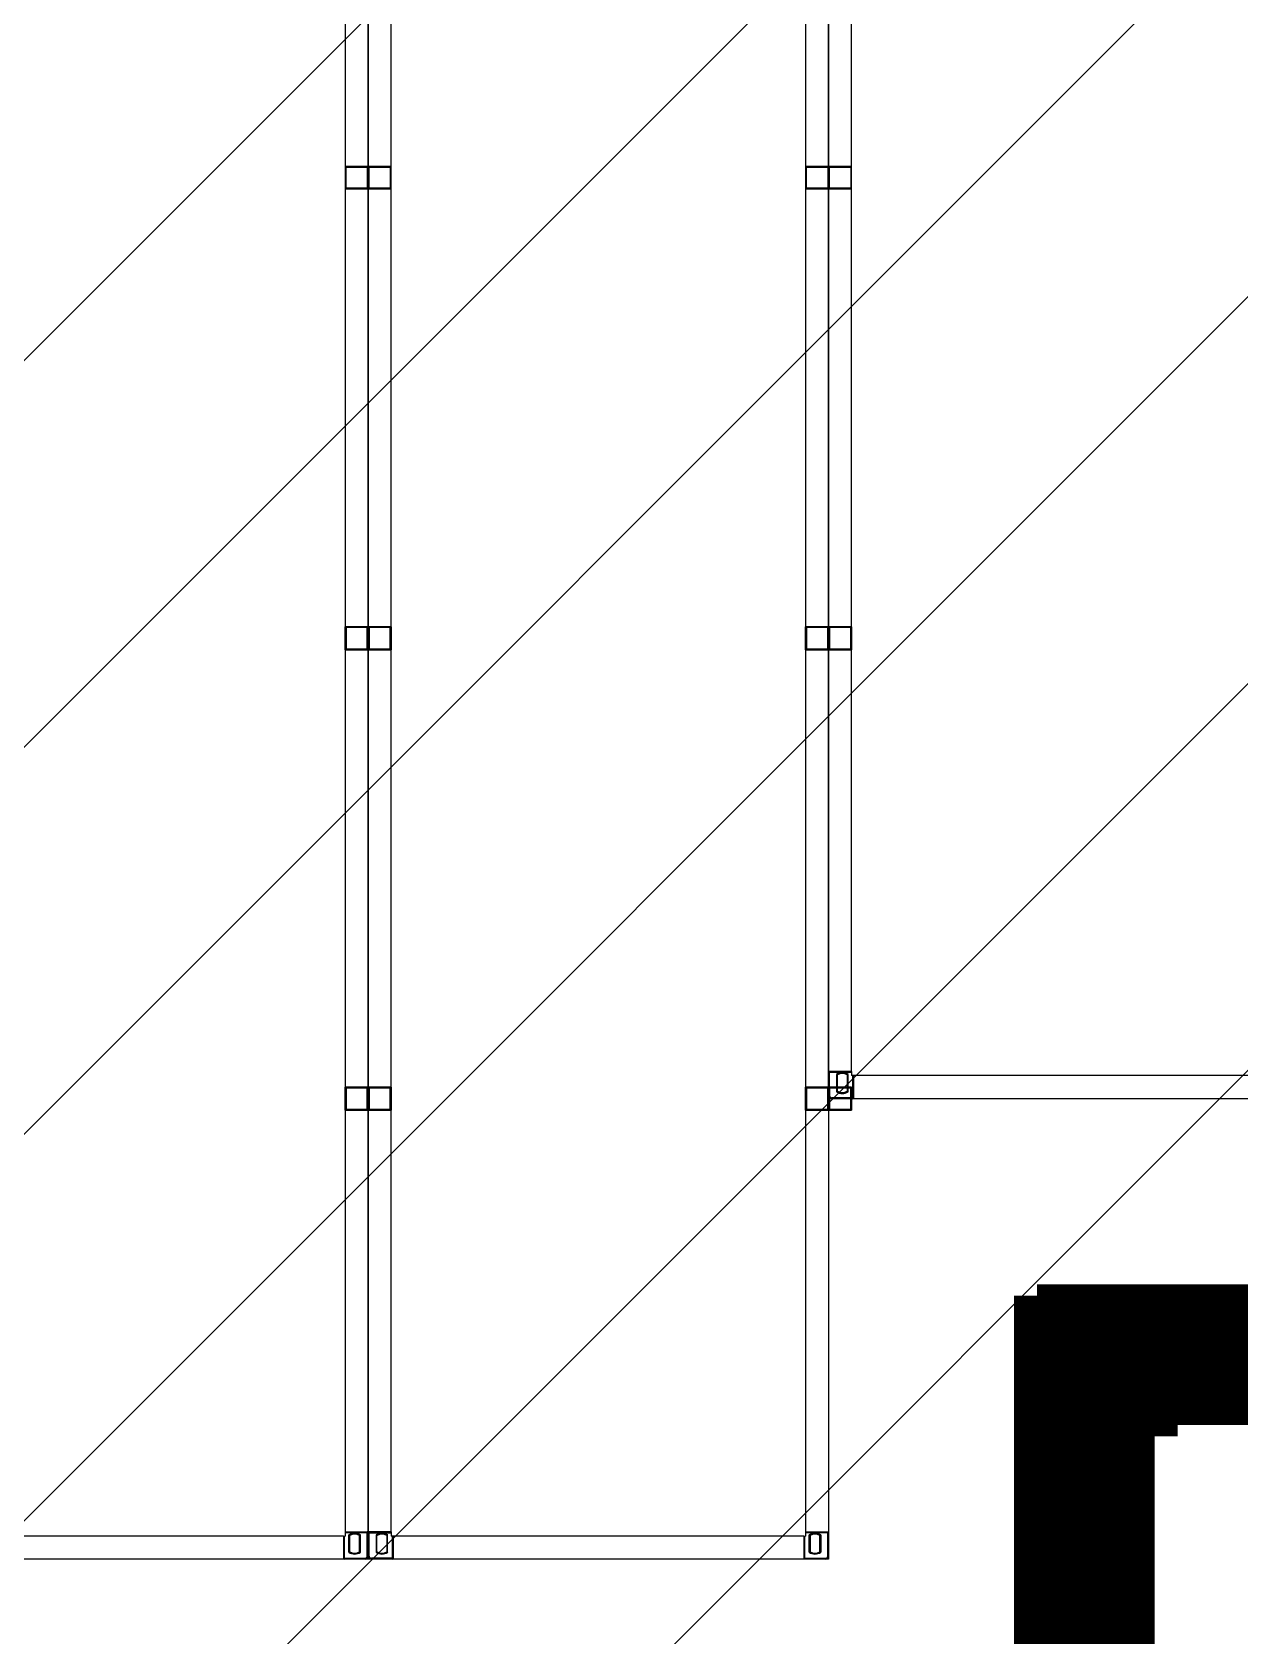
# Model space of a CAD drawing. Header units: millimetres. Extents: x 4133871 to 4440428, y -545651 to -495191.
# Drawn here: x 4277386 to 4277859, y -501833 to -501206 of the extents above; entities that cross this region are included whole.
import ezdxf

# ---------------------------------------------------------------- set-up
doc = ezdxf.new("R2010")
doc.units = ezdxf.units.MM
doc.header["$LTSCALE"] = 60
doc.layers.add('3', color=3, linetype='Continuous')

# ---------------------------------------------------------------- blocks, each defined once
blk = doc.blocks.new('KEY PLAN_NEW')
at = {"color": 253}
for p, q in [((-1166.86, -1495.5), (-1166.86, -1848.38)), ((-1160.86, -1848.38), (-1160.86, -1495.5)), ((-1106.86, -1495.5), (-1106.86, -1848.38)), ((-1100.86, -1788.38), (-1100.86, -1495.5)), ((-1166.86, -1670.44), (-1166.86, -1673.44)), ((-1166.86, -1670.44), (-1163.86, -1670.44)), ((-1166.74, -1673.32), (-1166.74, -1670.56)), ((-1166.74, -1670.56), (-1163.98, -1670.56)), ((-1163.98, -1670.56), (-1163.98, -1673.32)), ((-1163.98, -1670.56), (-1163.98, -1673.32)), ((-1163.86, -1673.44), (-1163.86, -1670.44)), ((-1163.86, -1670.44), (-1163.86, -1673.44)), ((-1163.86, -1670.44), (-1160.86, -1670.44)), ((-1163.74, -1673.32), (-1163.74, -1670.56)), ((-1163.74, -1670.56), (-1160.98, -1670.56)), ((-1160.98, -1670.56), (-1160.98, -1673.32)), ((-1160.98, -1670.56), (-1160.98, -1673.32)), ((-1160.86, -1673.44), (-1160.86, -1670.44)), ((-1106.86, -1670.44), (-1106.86, -1673.44)), ((-1106.86, -1670.44), (-1103.86, -1670.44)), ((-1106.74, -1673.32), (-1106.74, -1670.56)), ((-1106.74, -1670.56), (-1103.98, -1670.56)), ((-1103.98, -1670.56), (-1103.98, -1673.32)), ((-1103.98, -1670.56), (-1103.98, -1673.32)), ((-1103.86, -1673.44), (-1103.86, -1670.44)), ((-1103.86, -1670.44), (-1103.86, -1673.44)), ((-1103.86, -1670.44), (-1100.86, -1670.44)), ((-1103.74, -1673.32), (-1103.74, -1670.56)), ((-1103.74, -1670.56), (-1100.98, -1670.56)), ((-1100.98, -1670.56), (-1100.98, -1673.32)), ((-1100.98, -1670.56), (-1100.98, -1673.32)), ((-1100.86, -1673.44), (-1100.86, -1670.44)), ((-1163.86, -1673.44), (-1166.86, -1673.44)), ((-1163.98, -1673.32), (-1166.74, -1673.32)), ((-1160.86, -1673.44), (-1163.86, -1673.44)), ((-1160.98, -1673.32), (-1163.74, -1673.32)), ((-1103.86, -1673.44), (-1106.86, -1673.44)), ((-1103.98, -1673.32), (-1106.74, -1673.32)), ((-1100.86, -1673.44), (-1103.86, -1673.44)), ((-1100.98, -1673.32), (-1103.74, -1673.32)), ((-1166.86, -1733.44), (-1166.86, -1730.44)), ((-1163.86, -1730.44), (-1166.86, -1730.44)), ((-1163.98, -1730.56), (-1166.74, -1730.56)), ((-1166.74, -1730.56), (-1166.74, -1733.32)), ((-1163.98, -1733.32), (-1163.98, -1730.56)), ((-1163.98, -1733.32), (-1163.98, -1730.56)), ((-1163.86, -1730.44), (-1163.86, -1733.44)), ((-1163.86, -1733.44), (-1163.86, -1730.44)), ((-1160.86, -1730.44), (-1163.86, -1730.44)), ((-1160.98, -1730.56), (-1163.74, -1730.56)), ((-1163.74, -1730.56), (-1163.74, -1733.32)), ((-1160.98, -1733.32), (-1160.98, -1730.56)), ((-1160.98, -1733.32), (-1160.98, -1730.56)), ((-1160.86, -1730.44), (-1160.86, -1733.44)), ((-1106.86, -1733.44), (-1106.86, -1730.44)), ((-1103.86, -1730.44), (-1106.86, -1730.44)), ((-1103.98, -1730.56), (-1106.74, -1730.56)), ((-1106.74, -1730.56), (-1106.74, -1733.32)), ((-1103.98, -1733.32), (-1103.98, -1730.56)), ((-1103.98, -1733.32), (-1103.98, -1730.56)), ((-1103.86, -1730.44), (-1103.86, -1733.44)), ((-1103.86, -1733.44), (-1103.86, -1730.44)), ((-1100.86, -1730.44), (-1103.86, -1730.44)), ((-1100.98, -1730.56), (-1103.74, -1730.56)), ((-1103.74, -1730.56), (-1103.74, -1733.32)), ((-1100.98, -1733.32), (-1100.98, -1730.56)), ((-1100.98, -1733.32), (-1100.98, -1730.56)), ((-1100.86, -1730.44), (-1100.86, -1733.44)), ((-1166.86, -1733.44), (-1163.86, -1733.44)), ((-1166.74, -1733.32), (-1163.98, -1733.32)), ((-1163.86, -1733.44), (-1160.86, -1733.44)), ((-1163.74, -1733.32), (-1160.98, -1733.32)), ((-1106.86, -1733.44), (-1103.86, -1733.44)), ((-1106.74, -1733.32), (-1103.98, -1733.32)), ((-1103.86, -1733.44), (-1100.86, -1733.44)), ((-1103.74, -1733.32), (-1100.98, -1733.32)), ((-1100.86, -1788.38), (-1100.86, -1788.94)), ((-1166.86, -1793.44), (-1166.86, -1790.44)), ((-1163.86, -1790.44), (-1166.86, -1790.44)), ((-1163.98, -1790.56), (-1166.74, -1790.56)), ((-1166.74, -1790.56), (-1166.74, -1793.32)), ((-1163.98, -1793.32), (-1163.98, -1790.56)), ((-1163.98, -1793.32), (-1163.98, -1790.56)), ((-1163.86, -1790.44), (-1163.86, -1793.44)), ((-1163.86, -1793.44), (-1163.86, -1790.44)), ((-1160.86, -1790.44), (-1163.86, -1790.44)), ((-1160.98, -1790.56), (-1163.74, -1790.56)), ((-1163.74, -1790.56), (-1163.74, -1793.32)), ((-1160.98, -1793.32), (-1160.98, -1790.56)), ((-1160.98, -1793.32), (-1160.98, -1790.56)), ((-1160.86, -1790.44), (-1160.86, -1793.44)), ((-1106.86, -1793.44), (-1106.86, -1790.44)), ((-1103.86, -1790.44), (-1106.86, -1790.44)), ((-1103.98, -1790.56), (-1106.74, -1790.56)), ((-1106.74, -1790.56), (-1106.74, -1793.32)), ((-1103.98, -1793.32), (-1103.98, -1790.56)), ((-1103.98, -1793.32), (-1103.98, -1790.56)), ((-1103.86, -1790.44), (-1103.86, -1793.44)), ((-1103.86, -1793.44), (-1103.86, -1790.44)), ((-1100.86, -1790.44), (-1103.86, -1790.44)), ((-1100.98, -1790.56), (-1103.74, -1790.56)), ((-1103.74, -1790.56), (-1103.74, -1793.32)), ((-1100.98, -1793.32), (-1100.98, -1790.56)), ((-1100.98, -1793.32), (-1100.98, -1790.56)), ((-1100.62, -1788.94), (-1100.86, -1788.94)), ((-1100.86, -1790.44), (-1100.86, -1793.44)), ((-1047.1, -1788.94), (-1100.62, -1788.94)), ((-1166.86, -1793.44), (-1163.86, -1793.44)), ((-1166.74, -1793.32), (-1163.98, -1793.32)), ((-1163.86, -1793.44), (-1160.86, -1793.44)), ((-1163.74, -1793.32), (-1160.98, -1793.32)), ((-1106.86, -1793.44), (-1103.86, -1793.44)), ((-1106.74, -1793.32), (-1103.98, -1793.32)), ((-1103.86, -1793.44), (-1100.86, -1793.44)), ((-1103.74, -1793.32), (-1100.98, -1793.32)), ((-1167.1, -1848.94), (-1220.62, -1848.94)), ((-1167.1, -1848.94), (-1166.86, -1848.94)), ((-1166.86, -1848.38), (-1166.86, -1848.94)), ((-1160.86, -1848.38), (-1160.86, -1848.94)), ((-1160.62, -1848.94), (-1160.86, -1848.94)), ((-1107.1, -1848.94), (-1160.62, -1848.94)), ((-1107.1, -1848.94), (-1106.86, -1848.94)), ((-1106.86, -1848.38), (-1106.86, -1848.94))]:
    blk.add_line(p, q, dxfattribs=at)
at = {"color": 253, "linetype": 'Continuous'}
for p, q in [((-1100.86, -1788.38), (-1103.86, -1788.38)), ((-1103.74, -1788.5), (-1103.86, -1788.5)), ((-1103.74, -1788.38), (-1103.74, -1788.5)), ((-1103.74, -1788.5), (-1100.86, -1788.5)), ((-1103.74, -1791.53), (-1103.74, -1788.5)), ((-1102.84, -1788.78), (-1102.84, -1791.04)), ((-1102.72, -1790.98), (-1102.72, -1788.85)), ((-1101.45, -1788.85), (-1101.45, -1790.98)), ((-1101.33, -1791.04), (-1101.33, -1788.78)), ((-1100.74, -1788.94), (-1100.74, -1791.82)), ((-1100.62, -1788.94), (-1100.62, -1791.94)), ((-1103.74, -1791.53), (-1103.86, -1791.53)), ((-1103.74, -1791.82), (-1103.74, -1791.82)), ((-1103.74, -1791.82), (-1103.74, -1791.82)), ((-1103.45, -1791.82), (-1103.45, -1791.94)), ((-1100.74, -1791.82), (-1103.45, -1791.82)), ((-1100.74, -1791.94), (-1100.74, -1791.82)), ((-1100.62, -1791.82), (-1100.74, -1791.82)), ((-1167.1, -1848.94), (-1167.1, -1851.94)), ((-1166.98, -1848.94), (-1166.98, -1851.82)), ((-1166.86, -1848.38), (-1163.86, -1848.38)), ((-1163.98, -1848.5), (-1166.86, -1848.5)), ((-1166.4, -1851.04), (-1166.4, -1848.78)), ((-1166.28, -1848.85), (-1166.28, -1850.98)), ((-1165.01, -1850.98), (-1165.01, -1848.85)), ((-1164.89, -1848.78), (-1164.89, -1851.04)), ((-1163.98, -1848.38), (-1163.98, -1848.5)), ((-1163.98, -1848.5), (-1163.86, -1848.5)), ((-1163.98, -1851.53), (-1163.98, -1848.5)), ((-1160.86, -1848.38), (-1163.86, -1848.38)), ((-1163.74, -1848.5), (-1163.86, -1848.5)), ((-1163.74, -1848.38), (-1163.74, -1848.5)), ((-1163.74, -1848.5), (-1160.86, -1848.5)), ((-1163.74, -1851.53), (-1163.74, -1848.5)), ((-1162.84, -1848.78), (-1162.84, -1851.04)), ((-1162.72, -1850.98), (-1162.72, -1848.85)), ((-1161.45, -1848.85), (-1161.45, -1850.98)), ((-1161.33, -1851.04), (-1161.33, -1848.78)), ((-1160.74, -1848.94), (-1160.74, -1851.82)), ((-1160.62, -1848.94), (-1160.62, -1851.94)), ((-1107.1, -1848.94), (-1107.1, -1851.94)), ((-1106.98, -1848.94), (-1106.98, -1851.82)), ((-1106.86, -1848.38), (-1103.86, -1848.38)), ((-1103.98, -1848.5), (-1106.86, -1848.5)), ((-1106.4, -1851.04), (-1106.4, -1848.78)), ((-1106.28, -1848.85), (-1106.28, -1850.98)), ((-1105.01, -1850.98), (-1105.01, -1848.85)), ((-1104.89, -1848.78), (-1104.89, -1851.04)), ((-1103.98, -1848.38), (-1103.98, -1848.5)), ((-1103.98, -1848.5), (-1103.86, -1848.5)), ((-1103.98, -1851.53), (-1103.98, -1848.5)), ((-1163.98, -1851.53), (-1163.86, -1851.53)), ((-1163.74, -1851.53), (-1163.86, -1851.53)), ((-1103.98, -1851.53), (-1103.86, -1851.53)), ((-1167.1, -1851.82), (-1166.98, -1851.82)), ((-1166.98, -1851.94), (-1166.98, -1851.82)), ((-1166.98, -1851.82), (-1164.27, -1851.82)), ((-1164.27, -1851.82), (-1164.27, -1851.94)), ((-1163.98, -1851.82), (-1163.98, -1851.82)), ((-1163.98, -1851.82), (-1163.98, -1851.82)), ((-1163.74, -1851.82), (-1163.74, -1851.82)), ((-1163.74, -1851.82), (-1163.74, -1851.82)), ((-1163.45, -1851.82), (-1163.45, -1851.94)), ((-1160.74, -1851.82), (-1163.45, -1851.82)), ((-1160.74, -1851.94), (-1160.74, -1851.82)), ((-1160.62, -1851.82), (-1160.74, -1851.82)), ((-1107.1, -1851.82), (-1106.98, -1851.82)), ((-1106.98, -1851.94), (-1106.98, -1851.82)), ((-1106.98, -1851.82), (-1104.27, -1851.82)), ((-1104.27, -1851.82), (-1104.27, -1851.94)), ((-1103.98, -1851.82), (-1103.98, -1851.82)), ((-1103.98, -1851.82), (-1103.98, -1851.82))]:
    blk.add_line(p, q, dxfattribs=at)
at = {"color": 253}
for points in [[(-1223.86, -1491.94), (-1163.86, -1491.94), (-1163.86, -1851.94), (-1223.86, -1851.94)], [(-1163.86, -1491.94), (-1103.86, -1491.94), (-1103.86, -1851.94), (-1163.86, -1851.94)], [(-1103.86, -1491.94), (-1043.86, -1491.94), (-1043.86, -1791.94), (-1103.86, -1791.94)]]:
    blk.add_lwpolyline(points, close=True, dxfattribs=at)
at = {"color": 253, "linetype": 'Continuous'}
for centre, radius, start, end in [((-1103.74, -1788.5), 0.12, 90, 180), ((-1102.08, -1789.91), 1.36, 56.2792, 123.7208), ((-1102.08, -1789.91), 1.24, 59.1964, 120.8036), ((-1103.45, -1791.53), 0.41, 180, 270), ((-1103.45, -1791.53), 0.29, 180, 270), ((-1102.08, -1789.91), 1.36, 236.2792, 303.7208), ((-1102.08, -1789.91), 1.24, 239.1964, 300.8036), ((-1100.74, -1791.82), 0.12, 270, 0), ((-1165.64, -1849.91), 1.36, 56.2792, 123.7208), ((-1165.64, -1849.91), 1.24, 59.1964, 120.8036), ((-1163.98, -1848.5), 0.12, 0, 90), ((-1163.74, -1848.5), 0.12, 90, 180), ((-1162.08, -1849.91), 1.36, 56.2792, 123.7208), ((-1162.08, -1849.91), 1.24, 59.1964, 120.8036), ((-1105.64, -1849.91), 1.36, 56.2792, 123.7208), ((-1105.64, -1849.91), 1.24, 59.1964, 120.8036), ((-1103.98, -1848.5), 0.12, 0, 90), ((-1165.64, -1849.91), 1.36, 236.2792, 303.7208), ((-1165.64, -1849.91), 1.24, 239.1964, 300.8036), ((-1164.27, -1851.53), 0.41, 270, 0), ((-1164.27, -1851.53), 0.29, 270, 0), ((-1163.45, -1851.53), 0.41, 180, 270), ((-1163.45, -1851.53), 0.29, 180, 270), ((-1162.08, -1849.91), 1.36, 236.2792, 303.7208), ((-1162.08, -1849.91), 1.24, 239.1964, 300.8036), ((-1105.64, -1849.91), 1.36, 236.2792, 303.7208), ((-1105.64, -1849.91), 1.24, 239.1964, 300.8036), ((-1104.27, -1851.53), 0.41, 270, 0), ((-1104.27, -1851.53), 0.29, 270, 0), ((-1166.98, -1851.82), 0.12, 180, 270), ((-1160.74, -1851.82), 0.12, 270, 0), ((-1106.98, -1851.82), 0.12, 180, 270)]:
    blk.add_arc(centre, radius, start, end, dxfattribs=at)
for points, knots in [([(-1102.84, -1788.78), (-1102.84, -1788.78, 46), (-1102.84, -1788.78, 46), (-1102.83, -1788.78, 46), (-1102.83, -1788.78, 46), (-1102.83, -1788.78, 46), (-1102.83, -1788.79, 46), (-1102.83, -1788.79, 46), (-1102.82, -1788.79, 46), (-1102.82, -1788.79, 46), (-1102.81, -1788.8, 46), (-1102.81, -1788.8, 46), (-1102.8, -1788.8, 46), (-1102.8, -1788.8, 46), (-1102.8, -1788.8, 46), (-1102.8, -1788.8, 46), (-1102.79, -1788.81, 46), (-1102.79, -1788.81, 46), (-1102.79, -1788.81, 46), (-1102.79, -1788.81, 46), (-1102.78, -1788.81, 46), (-1102.78, -1788.82, 46), (-1102.77, -1788.82, 46), (-1102.77, -1788.82, 46), (-1102.76, -1788.82, 46), (-1102.76, -1788.82, 46), (-1102.76, -1788.82, 46), (-1102.76, -1788.82, 46), (-1102.76, -1788.83, 46), (-1102.76, -1788.83, 46), (-1102.75, -1788.83, 46), (-1102.75, -1788.83, 46), (-1102.74, -1788.83, 46), (-1102.74, -1788.83, 46), (-1102.74, -1788.84, 46), (-1102.74, -1788.84, 46), (-1102.74, -1788.84, 46), (-1102.74, -1788.84, 46), (-1102.73, -1788.84, 46), (-1102.73, -1788.84, 46), (-1102.73, -1788.84, 46), (-1102.73, -1788.84, 46), (-1102.73, -1788.84, 46), (-1102.72, -1788.84, 46), (-1102.72, -1788.85, 46), (-1102.72, -1788.85, 46), (-1102.72, -1788.85, 46), (-1102.72, -1788.85, 46), (-1102.72, -1788.85, 46), (-1102.72, -1788.85, 46), (-1102.72, -1788.85, 46), (-1102.72, -1788.85, 46), (-1102.72, -1788.85, 46), (-1102.72, -1788.85, 46)], [0, 0, 0, 0, 0.00782, 0.00782, 0.015639, 0.031279, 0.031279, 0.062557, 0.062557, 0.125114, 0.125114, 0.187671, 0.187671, 0.21895, 0.21895, 0.234589, 0.234589, 0.250228, 0.250228, 0.312785, 0.312785, 0.375342, 0.375342, 0.437899, 0.437899, 0.453538, 0.453538, 0.469178, 0.469178, 0.500456, 0.500456, 0.563013, 0.563013, 0.62557, 0.62557, 0.641209, 0.641209, 0.656849, 0.656849, 0.688127, 0.688127, 0.750684, 0.750684, 0.813241, 0.813241, 0.828881, 0.828881, 0.84452, 0.84452, 0.875798, 0.875798, 0.938355, 1, 1, 1, 1]), ([(-1101.45, -1788.85), (-1101.45, -1788.85, 46), (-1101.45, -1788.85, 46), (-1101.45, -1788.85, 46), (-1101.44, -1788.85, 46), (-1101.44, -1788.85, 46), (-1101.44, -1788.85, 46), (-1101.44, -1788.85, 46), (-1101.44, -1788.85, 46), (-1101.44, -1788.85, 46), (-1101.44, -1788.84, 46), (-1101.44, -1788.84, 46), (-1101.43, -1788.84, 46), (-1101.43, -1788.84, 46), (-1101.43, -1788.84, 46), (-1101.43, -1788.84, 46), (-1101.43, -1788.84, 46), (-1101.43, -1788.84, 46), (-1101.43, -1788.84, 46), (-1101.43, -1788.84, 46), (-1101.42, -1788.83, 46), (-1101.42, -1788.83, 46), (-1101.41, -1788.83, 46), (-1101.41, -1788.83, 46), (-1101.41, -1788.83, 46), (-1101.41, -1788.83, 46), (-1101.4, -1788.82, 46), (-1101.4, -1788.82, 46), (-1101.4, -1788.82, 46), (-1101.4, -1788.82, 46), (-1101.4, -1788.82, 46), (-1101.39, -1788.82, 46), (-1101.39, -1788.82, 46), (-1101.38, -1788.81, 46), (-1101.38, -1788.81, 46), (-1101.37, -1788.81, 46), (-1101.37, -1788.81, 46), (-1101.37, -1788.81, 46), (-1101.37, -1788.8, 46), (-1101.37, -1788.8, 46), (-1101.36, -1788.8, 46), (-1101.36, -1788.8, 46), (-1101.36, -1788.8, 46), (-1101.35, -1788.8, 46), (-1101.35, -1788.79, 46), (-1101.34, -1788.79, 46), (-1101.34, -1788.79, 46), (-1101.33, -1788.79, 46), (-1101.33, -1788.78, 46), (-1101.33, -1788.78, 46), (-1101.33, -1788.78, 46), (-1101.33, -1788.78, 46), (-1101.33, -1788.78, 46), (-1101.33, -1788.78, 46)], [0, 0, 0, 0, 0.06206, 0.12459, 0.12459, 0.155854, 0.155854, 0.171487, 0.171487, 0.187119, 0.187119, 0.249648, 0.249648, 0.312178, 0.312178, 0.343442, 0.343442, 0.359075, 0.359075, 0.374707, 0.374707, 0.437236, 0.437236, 0.499766, 0.499766, 0.53103, 0.53103, 0.546663, 0.546663, 0.562295, 0.562295, 0.624824, 0.624824, 0.687353, 0.687353, 0.749883, 0.749883, 0.765515, 0.765515, 0.781147, 0.781147, 0.812412, 0.812412, 0.874941, 0.874941, 0.937471, 0.937471, 0.968735, 0.968735, 0.984368, 0.992184, 0.992184, 1, 1, 1, 1]), ([(-1102.84, -1791.04), (-1102.84, -1791.04, 46), (-1102.84, -1791.04, 46), (-1102.83, -1791.04, 46), (-1102.83, -1791.04, 46), (-1102.83, -1791.04, 46), (-1102.83, -1791.04, 46), (-1102.83, -1791.04, 46), (-1102.82, -1791.04, 46), (-1102.82, -1791.03, 46), (-1102.81, -1791.03, 46), (-1102.81, -1791.03, 46), (-1102.8, -1791.03, 46), (-1102.8, -1791.03, 46), (-1102.8, -1791.02, 46), (-1102.8, -1791.02, 46), (-1102.79, -1791.02, 46), (-1102.79, -1791.02, 46), (-1102.79, -1791.02, 46), (-1102.79, -1791.02, 46), (-1102.78, -1791.01, 46), (-1102.78, -1791.01, 46), (-1102.77, -1791.01, 46), (-1102.77, -1791.01, 46), (-1102.76, -1791, 46), (-1102.76, -1791, 46), (-1102.76, -1791, 46), (-1102.76, -1791, 46), (-1102.76, -1791, 46), (-1102.76, -1791, 46), (-1102.75, -1791, 46), (-1102.75, -1791, 46), (-1102.74, -1790.99, 46), (-1102.74, -1790.99, 46), (-1102.74, -1790.99, 46), (-1102.74, -1790.99, 46), (-1102.74, -1790.99, 46), (-1102.74, -1790.99, 46), (-1102.73, -1790.99, 46), (-1102.73, -1790.99, 46), (-1102.73, -1790.99, 46), (-1102.73, -1790.99, 46), (-1102.73, -1790.98, 46), (-1102.72, -1790.98, 46), (-1102.72, -1790.98, 46), (-1102.72, -1790.98, 46), (-1102.72, -1790.98, 46), (-1102.72, -1790.98, 46), (-1102.72, -1790.98, 46), (-1102.72, -1790.98, 46), (-1102.72, -1790.98, 46), (-1102.72, -1790.98, 46), (-1102.72, -1790.98, 46), (-1102.72, -1790.98, 46)], [0, 0, 0, 0, 0.00782, 0.00782, 0.015639, 0.031279, 0.031279, 0.062557, 0.062557, 0.125114, 0.125114, 0.187671, 0.187671, 0.21895, 0.21895, 0.234589, 0.234589, 0.250228, 0.250228, 0.312785, 0.312785, 0.375342, 0.375342, 0.437899, 0.437899, 0.453538, 0.453538, 0.469178, 0.469178, 0.500456, 0.500456, 0.563013, 0.563013, 0.62557, 0.62557, 0.641209, 0.641209, 0.656849, 0.656849, 0.688127, 0.688127, 0.750684, 0.750684, 0.813241, 0.813241, 0.828881, 0.828881, 0.84452, 0.84452, 0.875798, 0.875798, 0.938355, 1, 1, 1, 1]), ([(-1101.45, -1790.98), (-1101.45, -1790.98, 46), (-1101.45, -1790.98, 46), (-1101.45, -1790.98, 46), (-1101.44, -1790.98, 46), (-1101.44, -1790.98, 46), (-1101.44, -1790.98, 46), (-1101.44, -1790.98, 46), (-1101.44, -1790.98, 46), (-1101.44, -1790.98, 46), (-1101.44, -1790.98, 46), (-1101.44, -1790.98, 46), (-1101.43, -1790.99, 46), (-1101.43, -1790.99, 46), (-1101.43, -1790.99, 46), (-1101.43, -1790.99, 46), (-1101.43, -1790.99, 46), (-1101.43, -1790.99, 46), (-1101.43, -1790.99, 46), (-1101.43, -1790.99, 46), (-1101.42, -1790.99, 46), (-1101.42, -1790.99, 46), (-1101.41, -1791, 46), (-1101.41, -1791, 46), (-1101.41, -1791, 46), (-1101.41, -1791, 46), (-1101.4, -1791, 46), (-1101.4, -1791, 46), (-1101.4, -1791, 46), (-1101.4, -1791, 46), (-1101.4, -1791.01, 46), (-1101.39, -1791.01, 46), (-1101.39, -1791.01, 46), (-1101.38, -1791.01, 46), (-1101.38, -1791.02, 46), (-1101.37, -1791.02, 46), (-1101.37, -1791.02, 46), (-1101.37, -1791.02, 46), (-1101.37, -1791.02, 46), (-1101.37, -1791.02, 46), (-1101.36, -1791.03, 46), (-1101.36, -1791.03, 46), (-1101.36, -1791.03, 46), (-1101.35, -1791.03, 46), (-1101.35, -1791.03, 46), (-1101.34, -1791.04, 46), (-1101.34, -1791.04, 46), (-1101.33, -1791.04, 46), (-1101.33, -1791.04, 46), (-1101.33, -1791.04, 46), (-1101.33, -1791.04, 46), (-1101.33, -1791.04, 46), (-1101.33, -1791.04, 46), (-1101.33, -1791.04, 46)], [0, 0, 0, 0, 0.06206, 0.12459, 0.12459, 0.155854, 0.155854, 0.171487, 0.171487, 0.187119, 0.187119, 0.249648, 0.249648, 0.312178, 0.312178, 0.343442, 0.343442, 0.359075, 0.359075, 0.374707, 0.374707, 0.437236, 0.437236, 0.499766, 0.499766, 0.53103, 0.53103, 0.546663, 0.546663, 0.562295, 0.562295, 0.624824, 0.624824, 0.687353, 0.687353, 0.749883, 0.749883, 0.765515, 0.765515, 0.781147, 0.781147, 0.812412, 0.812412, 0.874941, 0.874941, 0.937471, 0.937471, 0.968735, 0.968735, 0.984368, 0.992184, 0.992184, 1, 1, 1, 1]), ([(-1166.28, -1848.85), (-1166.28, -1848.85), (-1166.28, -1848.85), (-1166.28, -1848.85), (-1166.28, -1848.85), (-1166.28, -1848.85), (-1166.28, -1848.85), (-1166.28, -1848.85), (-1166.28, -1848.85), (-1166.28, -1848.85), (-1166.28, -1848.84), (-1166.29, -1848.84), (-1166.29, -1848.84), (-1166.29, -1848.84), (-1166.29, -1848.84), (-1166.29, -1848.84), (-1166.3, -1848.84), (-1166.3, -1848.84), (-1166.3, -1848.84), (-1166.3, -1848.84), (-1166.3, -1848.83), (-1166.3, -1848.83), (-1166.31, -1848.83), (-1166.31, -1848.83), (-1166.32, -1848.83), (-1166.32, -1848.83), (-1166.32, -1848.82), (-1166.32, -1848.82), (-1166.32, -1848.82), (-1166.32, -1848.82), (-1166.33, -1848.82), (-1166.33, -1848.82), (-1166.34, -1848.82), (-1166.34, -1848.81), (-1166.35, -1848.81), (-1166.35, -1848.81), (-1166.35, -1848.81), (-1166.35, -1848.81), (-1166.36, -1848.8), (-1166.36, -1848.8), (-1166.36, -1848.8), (-1166.36, -1848.8), (-1166.37, -1848.8), (-1166.37, -1848.8), (-1166.38, -1848.79), (-1166.38, -1848.79), (-1166.39, -1848.79), (-1166.39, -1848.79), (-1166.39, -1848.78), (-1166.39, -1848.78), (-1166.39, -1848.78), (-1166.4, -1848.78), (-1166.4, -1848.78), (-1166.4, -1848.78)], [0, 0, 0, 0, 0.06206, 0.12459, 0.12459, 0.155854, 0.155854, 0.171487, 0.171487, 0.187119, 0.187119, 0.249648, 0.249648, 0.312178, 0.312178, 0.343442, 0.343442, 0.359075, 0.359075, 0.374707, 0.374707, 0.437236, 0.437236, 0.499766, 0.499766, 0.53103, 0.53103, 0.546663, 0.546663, 0.562295, 0.562295, 0.624824, 0.624824, 0.687353, 0.687353, 0.749883, 0.749883, 0.765515, 0.765515, 0.781147, 0.781147, 0.812412, 0.812412, 0.874941, 0.874941, 0.937471, 0.937471, 0.968735, 0.968735, 0.984368, 0.992184, 0.992184, 1, 1, 1, 1]), ([(-1164.89, -1848.78), (-1164.89, -1848.78), (-1164.89, -1848.78), (-1164.89, -1848.78), (-1164.89, -1848.78), (-1164.89, -1848.78), (-1164.89, -1848.79), (-1164.9, -1848.79), (-1164.9, -1848.79), (-1164.91, -1848.79), (-1164.91, -1848.8), (-1164.92, -1848.8), (-1164.92, -1848.8), (-1164.92, -1848.8), (-1164.93, -1848.8), (-1164.93, -1848.8), (-1164.93, -1848.81), (-1164.93, -1848.81), (-1164.93, -1848.81), (-1164.94, -1848.81), (-1164.94, -1848.81), (-1164.95, -1848.82), (-1164.95, -1848.82), (-1164.96, -1848.82), (-1164.96, -1848.82), (-1164.96, -1848.82), (-1164.96, -1848.82), (-1164.96, -1848.82), (-1164.97, -1848.83), (-1164.97, -1848.83), (-1164.97, -1848.83), (-1164.97, -1848.83), (-1164.98, -1848.83), (-1164.98, -1848.83), (-1164.99, -1848.84), (-1164.99, -1848.84), (-1164.99, -1848.84), (-1164.99, -1848.84), (-1164.99, -1848.84), (-1164.99, -1848.84), (-1164.99, -1848.84), (-1164.99, -1848.84), (-1165, -1848.84), (-1165, -1848.84), (-1165, -1848.85), (-1165, -1848.85), (-1165, -1848.85), (-1165, -1848.85), (-1165, -1848.85), (-1165, -1848.85), (-1165.01, -1848.85), (-1165.01, -1848.85), (-1165.01, -1848.85), (-1165.01, -1848.85)], [0, 0, 0, 0, 0.00782, 0.00782, 0.015639, 0.031279, 0.031279, 0.062557, 0.062557, 0.125114, 0.125114, 0.187671, 0.187671, 0.21895, 0.21895, 0.234589, 0.234589, 0.250228, 0.250228, 0.312785, 0.312785, 0.375342, 0.375342, 0.437899, 0.437899, 0.453538, 0.453538, 0.469178, 0.469178, 0.500456, 0.500456, 0.563013, 0.563013, 0.62557, 0.62557, 0.641209, 0.641209, 0.656849, 0.656849, 0.688127, 0.688127, 0.750684, 0.750684, 0.813241, 0.813241, 0.828881, 0.828881, 0.84452, 0.84452, 0.875798, 0.875798, 0.938355, 1, 1, 1, 1]), ([(-1162.84, -1848.78), (-1162.84, -1848.78), (-1162.84, -1848.78), (-1162.83, -1848.78), (-1162.83, -1848.78), (-1162.83, -1848.78), (-1162.83, -1848.79), (-1162.83, -1848.79), (-1162.82, -1848.79), (-1162.82, -1848.79), (-1162.81, -1848.8), (-1162.81, -1848.8), (-1162.8, -1848.8), (-1162.8, -1848.8), (-1162.8, -1848.8), (-1162.8, -1848.8), (-1162.79, -1848.81), (-1162.79, -1848.81), (-1162.79, -1848.81), (-1162.79, -1848.81), (-1162.78, -1848.81), (-1162.78, -1848.82), (-1162.77, -1848.82), (-1162.77, -1848.82), (-1162.76, -1848.82), (-1162.76, -1848.82), (-1162.76, -1848.82), (-1162.76, -1848.82), (-1162.76, -1848.83), (-1162.76, -1848.83), (-1162.75, -1848.83), (-1162.75, -1848.83), (-1162.74, -1848.83), (-1162.74, -1848.83), (-1162.74, -1848.84), (-1162.74, -1848.84), (-1162.74, -1848.84), (-1162.74, -1848.84), (-1162.73, -1848.84), (-1162.73, -1848.84), (-1162.73, -1848.84), (-1162.73, -1848.84), (-1162.73, -1848.84), (-1162.72, -1848.84), (-1162.72, -1848.85), (-1162.72, -1848.85), (-1162.72, -1848.85), (-1162.72, -1848.85), (-1162.72, -1848.85), (-1162.72, -1848.85), (-1162.72, -1848.85), (-1162.72, -1848.85), (-1162.72, -1848.85), (-1162.72, -1848.85)], [0, 0, 0, 0, 0.00782, 0.00782, 0.015639, 0.031279, 0.031279, 0.062557, 0.062557, 0.125114, 0.125114, 0.187671, 0.187671, 0.21895, 0.21895, 0.234589, 0.234589, 0.250228, 0.250228, 0.312785, 0.312785, 0.375342, 0.375342, 0.437899, 0.437899, 0.453538, 0.453538, 0.469178, 0.469178, 0.500456, 0.500456, 0.563013, 0.563013, 0.62557, 0.62557, 0.641209, 0.641209, 0.656849, 0.656849, 0.688127, 0.688127, 0.750684, 0.750684, 0.813241, 0.813241, 0.828881, 0.828881, 0.84452, 0.84452, 0.875798, 0.875798, 0.938355, 1, 1, 1, 1]), ([(-1161.45, -1848.85), (-1161.45, -1848.85), (-1161.45, -1848.85), (-1161.45, -1848.85), (-1161.44, -1848.85), (-1161.44, -1848.85), (-1161.44, -1848.85), (-1161.44, -1848.85), (-1161.44, -1848.85), (-1161.44, -1848.85), (-1161.44, -1848.84), (-1161.44, -1848.84), (-1161.43, -1848.84), (-1161.43, -1848.84), (-1161.43, -1848.84), (-1161.43, -1848.84), (-1161.43, -1848.84), (-1161.43, -1848.84), (-1161.43, -1848.84), (-1161.43, -1848.84), (-1161.42, -1848.83), (-1161.42, -1848.83), (-1161.41, -1848.83), (-1161.41, -1848.83), (-1161.41, -1848.83), (-1161.41, -1848.83), (-1161.4, -1848.82), (-1161.4, -1848.82), (-1161.4, -1848.82), (-1161.4, -1848.82), (-1161.4, -1848.82), (-1161.39, -1848.82), (-1161.39, -1848.82), (-1161.38, -1848.81), (-1161.38, -1848.81), (-1161.37, -1848.81), (-1161.37, -1848.81), (-1161.37, -1848.81), (-1161.37, -1848.8), (-1161.37, -1848.8), (-1161.36, -1848.8), (-1161.36, -1848.8), (-1161.36, -1848.8), (-1161.35, -1848.8), (-1161.35, -1848.79), (-1161.34, -1848.79), (-1161.34, -1848.79), (-1161.33, -1848.79), (-1161.33, -1848.78), (-1161.33, -1848.78), (-1161.33, -1848.78), (-1161.33, -1848.78), (-1161.33, -1848.78), (-1161.33, -1848.78)], [0, 0, 0, 0, 0.06206, 0.12459, 0.12459, 0.155854, 0.155854, 0.171487, 0.171487, 0.187119, 0.187119, 0.249648, 0.249648, 0.312178, 0.312178, 0.343442, 0.343442, 0.359075, 0.359075, 0.374707, 0.374707, 0.437236, 0.437236, 0.499766, 0.499766, 0.53103, 0.53103, 0.546663, 0.546663, 0.562295, 0.562295, 0.624824, 0.624824, 0.687353, 0.687353, 0.749883, 0.749883, 0.765515, 0.765515, 0.781147, 0.781147, 0.812412, 0.812412, 0.874941, 0.874941, 0.937471, 0.937471, 0.968735, 0.968735, 0.984368, 0.992184, 0.992184, 1, 1, 1, 1]), ([(-1106.28, -1848.85), (-1106.28, -1848.85), (-1106.28, -1848.85), (-1106.28, -1848.85), (-1106.28, -1848.85), (-1106.28, -1848.85), (-1106.28, -1848.85), (-1106.28, -1848.85), (-1106.28, -1848.85), (-1106.28, -1848.85), (-1106.28, -1848.84), (-1106.29, -1848.84), (-1106.29, -1848.84), (-1106.29, -1848.84), (-1106.29, -1848.84), (-1106.29, -1848.84), (-1106.3, -1848.84), (-1106.3, -1848.84), (-1106.3, -1848.84), (-1106.3, -1848.84), (-1106.3, -1848.83), (-1106.3, -1848.83), (-1106.31, -1848.83), (-1106.31, -1848.83), (-1106.32, -1848.83), (-1106.32, -1848.83), (-1106.32, -1848.82), (-1106.32, -1848.82), (-1106.32, -1848.82), (-1106.32, -1848.82), (-1106.33, -1848.82), (-1106.33, -1848.82), (-1106.34, -1848.82), (-1106.34, -1848.81), (-1106.35, -1848.81), (-1106.35, -1848.81), (-1106.35, -1848.81), (-1106.35, -1848.81), (-1106.36, -1848.8), (-1106.36, -1848.8), (-1106.36, -1848.8), (-1106.36, -1848.8), (-1106.37, -1848.8), (-1106.37, -1848.8), (-1106.38, -1848.79), (-1106.38, -1848.79), (-1106.39, -1848.79), (-1106.39, -1848.79), (-1106.39, -1848.78), (-1106.39, -1848.78), (-1106.39, -1848.78), (-1106.4, -1848.78), (-1106.4, -1848.78), (-1106.4, -1848.78)], [0, 0, 0, 0, 0.06206, 0.12459, 0.12459, 0.155854, 0.155854, 0.171487, 0.171487, 0.187119, 0.187119, 0.249648, 0.249648, 0.312178, 0.312178, 0.343442, 0.343442, 0.359075, 0.359075, 0.374707, 0.374707, 0.437236, 0.437236, 0.499766, 0.499766, 0.53103, 0.53103, 0.546663, 0.546663, 0.562295, 0.562295, 0.624824, 0.624824, 0.687353, 0.687353, 0.749883, 0.749883, 0.765515, 0.765515, 0.781147, 0.781147, 0.812412, 0.812412, 0.874941, 0.874941, 0.937471, 0.937471, 0.968735, 0.968735, 0.984368, 0.992184, 0.992184, 1, 1, 1, 1]), ([(-1104.89, -1848.78), (-1104.89, -1848.78), (-1104.89, -1848.78), (-1104.89, -1848.78), (-1104.89, -1848.78), (-1104.89, -1848.78), (-1104.89, -1848.79), (-1104.9, -1848.79), (-1104.9, -1848.79), (-1104.91, -1848.79), (-1104.91, -1848.8), (-1104.92, -1848.8), (-1104.92, -1848.8), (-1104.92, -1848.8), (-1104.93, -1848.8), (-1104.93, -1848.8), (-1104.93, -1848.81), (-1104.93, -1848.81), (-1104.93, -1848.81), (-1104.94, -1848.81), (-1104.94, -1848.81), (-1104.95, -1848.82), (-1104.95, -1848.82), (-1104.96, -1848.82), (-1104.96, -1848.82), (-1104.96, -1848.82), (-1104.96, -1848.82), (-1104.96, -1848.82), (-1104.97, -1848.83), (-1104.97, -1848.83), (-1104.97, -1848.83), (-1104.97, -1848.83), (-1104.98, -1848.83), (-1104.98, -1848.83), (-1104.99, -1848.84), (-1104.99, -1848.84), (-1104.99, -1848.84), (-1104.99, -1848.84), (-1104.99, -1848.84), (-1104.99, -1848.84), (-1104.99, -1848.84), (-1104.99, -1848.84), (-1105, -1848.84), (-1105, -1848.84), (-1105, -1848.85), (-1105, -1848.85), (-1105, -1848.85), (-1105, -1848.85), (-1105, -1848.85), (-1105, -1848.85), (-1105.01, -1848.85), (-1105.01, -1848.85), (-1105.01, -1848.85), (-1105.01, -1848.85)], [0, 0, 0, 0, 0.00782, 0.00782, 0.015639, 0.031279, 0.031279, 0.062557, 0.062557, 0.125114, 0.125114, 0.187671, 0.187671, 0.21895, 0.21895, 0.234589, 0.234589, 0.250228, 0.250228, 0.312785, 0.312785, 0.375342, 0.375342, 0.437899, 0.437899, 0.453538, 0.453538, 0.469178, 0.469178, 0.500456, 0.500456, 0.563013, 0.563013, 0.62557, 0.62557, 0.641209, 0.641209, 0.656849, 0.656849, 0.688127, 0.688127, 0.750684, 0.750684, 0.813241, 0.813241, 0.828881, 0.828881, 0.84452, 0.84452, 0.875798, 0.875798, 0.938355, 1, 1, 1, 1]), ([(-1166.28, -1850.98), (-1166.28, -1850.98), (-1166.28, -1850.98), (-1166.28, -1850.98), (-1166.28, -1850.98), (-1166.28, -1850.98), (-1166.28, -1850.98), (-1166.28, -1850.98), (-1166.28, -1850.98), (-1166.28, -1850.98), (-1166.28, -1850.98), (-1166.29, -1850.98), (-1166.29, -1850.99), (-1166.29, -1850.99), (-1166.29, -1850.99), (-1166.29, -1850.99), (-1166.3, -1850.99), (-1166.3, -1850.99), (-1166.3, -1850.99), (-1166.3, -1850.99), (-1166.3, -1850.99), (-1166.3, -1850.99), (-1166.31, -1851), (-1166.31, -1851), (-1166.32, -1851), (-1166.32, -1851), (-1166.32, -1851), (-1166.32, -1851), (-1166.32, -1851), (-1166.32, -1851), (-1166.33, -1851.01), (-1166.33, -1851.01), (-1166.34, -1851.01), (-1166.34, -1851.01), (-1166.35, -1851.02), (-1166.35, -1851.02), (-1166.35, -1851.02), (-1166.35, -1851.02), (-1166.36, -1851.02), (-1166.36, -1851.02), (-1166.36, -1851.03), (-1166.36, -1851.03), (-1166.37, -1851.03), (-1166.37, -1851.03), (-1166.38, -1851.03), (-1166.38, -1851.04), (-1166.39, -1851.04), (-1166.39, -1851.04), (-1166.39, -1851.04), (-1166.39, -1851.04), (-1166.39, -1851.04), (-1166.4, -1851.04), (-1166.4, -1851.04), (-1166.4, -1851.04)], [0, 0, 0, 0, 0.06206, 0.12459, 0.12459, 0.155854, 0.155854, 0.171487, 0.171487, 0.187119, 0.187119, 0.249648, 0.249648, 0.312178, 0.312178, 0.343442, 0.343442, 0.359075, 0.359075, 0.374707, 0.374707, 0.437236, 0.437236, 0.499766, 0.499766, 0.53103, 0.53103, 0.546663, 0.546663, 0.562295, 0.562295, 0.624824, 0.624824, 0.687353, 0.687353, 0.749883, 0.749883, 0.765515, 0.765515, 0.781147, 0.781147, 0.812412, 0.812412, 0.874941, 0.874941, 0.937471, 0.937471, 0.968735, 0.968735, 0.984368, 0.992184, 0.992184, 1, 1, 1, 1]), ([(-1164.89, -1851.04), (-1164.89, -1851.04), (-1164.89, -1851.04), (-1164.89, -1851.04), (-1164.89, -1851.04), (-1164.89, -1851.04), (-1164.89, -1851.04), (-1164.9, -1851.04), (-1164.9, -1851.04), (-1164.91, -1851.03), (-1164.91, -1851.03), (-1164.92, -1851.03), (-1164.92, -1851.03), (-1164.92, -1851.03), (-1164.93, -1851.02), (-1164.93, -1851.02), (-1164.93, -1851.02), (-1164.93, -1851.02), (-1164.93, -1851.02), (-1164.94, -1851.02), (-1164.94, -1851.01), (-1164.95, -1851.01), (-1164.95, -1851.01), (-1164.96, -1851.01), (-1164.96, -1851), (-1164.96, -1851), (-1164.96, -1851), (-1164.96, -1851), (-1164.97, -1851), (-1164.97, -1851), (-1164.97, -1851), (-1164.97, -1851), (-1164.98, -1850.99), (-1164.98, -1850.99), (-1164.99, -1850.99), (-1164.99, -1850.99), (-1164.99, -1850.99), (-1164.99, -1850.99), (-1164.99, -1850.99), (-1164.99, -1850.99), (-1164.99, -1850.99), (-1164.99, -1850.99), (-1165, -1850.98), (-1165, -1850.98), (-1165, -1850.98), (-1165, -1850.98), (-1165, -1850.98), (-1165, -1850.98), (-1165, -1850.98), (-1165, -1850.98), (-1165.01, -1850.98), (-1165.01, -1850.98), (-1165.01, -1850.98), (-1165.01, -1850.98)], [0, 0, 0, 0, 0.00782, 0.00782, 0.015639, 0.031279, 0.031279, 0.062557, 0.062557, 0.125114, 0.125114, 0.187671, 0.187671, 0.21895, 0.21895, 0.234589, 0.234589, 0.250228, 0.250228, 0.312785, 0.312785, 0.375342, 0.375342, 0.437899, 0.437899, 0.453538, 0.453538, 0.469178, 0.469178, 0.500456, 0.500456, 0.563013, 0.563013, 0.62557, 0.62557, 0.641209, 0.641209, 0.656849, 0.656849, 0.688127, 0.688127, 0.750684, 0.750684, 0.813241, 0.813241, 0.828881, 0.828881, 0.84452, 0.84452, 0.875798, 0.875798, 0.938355, 1, 1, 1, 1]), ([(-1162.84, -1851.04), (-1162.84, -1851.04), (-1162.84, -1851.04), (-1162.83, -1851.04), (-1162.83, -1851.04), (-1162.83, -1851.04), (-1162.83, -1851.04), (-1162.83, -1851.04), (-1162.82, -1851.04), (-1162.82, -1851.03), (-1162.81, -1851.03), (-1162.81, -1851.03), (-1162.8, -1851.03), (-1162.8, -1851.03), (-1162.8, -1851.02), (-1162.8, -1851.02), (-1162.79, -1851.02), (-1162.79, -1851.02), (-1162.79, -1851.02), (-1162.79, -1851.02), (-1162.78, -1851.01), (-1162.78, -1851.01), (-1162.77, -1851.01), (-1162.77, -1851.01), (-1162.76, -1851), (-1162.76, -1851), (-1162.76, -1851), (-1162.76, -1851), (-1162.76, -1851), (-1162.76, -1851), (-1162.75, -1851), (-1162.75, -1851), (-1162.74, -1850.99), (-1162.74, -1850.99), (-1162.74, -1850.99), (-1162.74, -1850.99), (-1162.74, -1850.99), (-1162.74, -1850.99), (-1162.73, -1850.99), (-1162.73, -1850.99), (-1162.73, -1850.99), (-1162.73, -1850.99), (-1162.73, -1850.98), (-1162.72, -1850.98), (-1162.72, -1850.98), (-1162.72, -1850.98), (-1162.72, -1850.98), (-1162.72, -1850.98), (-1162.72, -1850.98), (-1162.72, -1850.98), (-1162.72, -1850.98), (-1162.72, -1850.98), (-1162.72, -1850.98), (-1162.72, -1850.98)], [0, 0, 0, 0, 0.00782, 0.00782, 0.015639, 0.031279, 0.031279, 0.062557, 0.062557, 0.125114, 0.125114, 0.187671, 0.187671, 0.21895, 0.21895, 0.234589, 0.234589, 0.250228, 0.250228, 0.312785, 0.312785, 0.375342, 0.375342, 0.437899, 0.437899, 0.453538, 0.453538, 0.469178, 0.469178, 0.500456, 0.500456, 0.563013, 0.563013, 0.62557, 0.62557, 0.641209, 0.641209, 0.656849, 0.656849, 0.688127, 0.688127, 0.750684, 0.750684, 0.813241, 0.813241, 0.828881, 0.828881, 0.84452, 0.84452, 0.875798, 0.875798, 0.938355, 1, 1, 1, 1]), ([(-1161.45, -1850.98), (-1161.45, -1850.98), (-1161.45, -1850.98), (-1161.45, -1850.98), (-1161.44, -1850.98), (-1161.44, -1850.98), (-1161.44, -1850.98), (-1161.44, -1850.98), (-1161.44, -1850.98), (-1161.44, -1850.98), (-1161.44, -1850.98), (-1161.44, -1850.98), (-1161.43, -1850.99), (-1161.43, -1850.99), (-1161.43, -1850.99), (-1161.43, -1850.99), (-1161.43, -1850.99), (-1161.43, -1850.99), (-1161.43, -1850.99), (-1161.43, -1850.99), (-1161.42, -1850.99), (-1161.42, -1850.99), (-1161.41, -1851), (-1161.41, -1851), (-1161.41, -1851), (-1161.41, -1851), (-1161.4, -1851), (-1161.4, -1851), (-1161.4, -1851), (-1161.4, -1851), (-1161.4, -1851.01), (-1161.39, -1851.01), (-1161.39, -1851.01), (-1161.38, -1851.01), (-1161.38, -1851.02), (-1161.37, -1851.02), (-1161.37, -1851.02), (-1161.37, -1851.02), (-1161.37, -1851.02), (-1161.37, -1851.02), (-1161.36, -1851.03), (-1161.36, -1851.03), (-1161.36, -1851.03), (-1161.35, -1851.03), (-1161.35, -1851.03), (-1161.34, -1851.04), (-1161.34, -1851.04), (-1161.33, -1851.04), (-1161.33, -1851.04), (-1161.33, -1851.04), (-1161.33, -1851.04), (-1161.33, -1851.04), (-1161.33, -1851.04), (-1161.33, -1851.04)], [0, 0, 0, 0, 0.06206, 0.12459, 0.12459, 0.155854, 0.155854, 0.171487, 0.171487, 0.187119, 0.187119, 0.249648, 0.249648, 0.312178, 0.312178, 0.343442, 0.343442, 0.359075, 0.359075, 0.374707, 0.374707, 0.437236, 0.437236, 0.499766, 0.499766, 0.53103, 0.53103, 0.546663, 0.546663, 0.562295, 0.562295, 0.624824, 0.624824, 0.687353, 0.687353, 0.749883, 0.749883, 0.765515, 0.765515, 0.781147, 0.781147, 0.812412, 0.812412, 0.874941, 0.874941, 0.937471, 0.937471, 0.968735, 0.968735, 0.984368, 0.992184, 0.992184, 1, 1, 1, 1]), ([(-1106.28, -1850.98), (-1106.28, -1850.98), (-1106.28, -1850.98), (-1106.28, -1850.98), (-1106.28, -1850.98), (-1106.28, -1850.98), (-1106.28, -1850.98), (-1106.28, -1850.98), (-1106.28, -1850.98), (-1106.28, -1850.98), (-1106.28, -1850.98), (-1106.29, -1850.98), (-1106.29, -1850.99), (-1106.29, -1850.99), (-1106.29, -1850.99), (-1106.29, -1850.99), (-1106.3, -1850.99), (-1106.3, -1850.99), (-1106.3, -1850.99), (-1106.3, -1850.99), (-1106.3, -1850.99), (-1106.3, -1850.99), (-1106.31, -1851), (-1106.31, -1851), (-1106.32, -1851), (-1106.32, -1851), (-1106.32, -1851), (-1106.32, -1851), (-1106.32, -1851), (-1106.32, -1851), (-1106.33, -1851.01), (-1106.33, -1851.01), (-1106.34, -1851.01), (-1106.34, -1851.01), (-1106.35, -1851.02), (-1106.35, -1851.02), (-1106.35, -1851.02), (-1106.35, -1851.02), (-1106.36, -1851.02), (-1106.36, -1851.02), (-1106.36, -1851.03), (-1106.36, -1851.03), (-1106.37, -1851.03), (-1106.37, -1851.03), (-1106.38, -1851.03), (-1106.38, -1851.04), (-1106.39, -1851.04), (-1106.39, -1851.04), (-1106.39, -1851.04), (-1106.39, -1851.04), (-1106.39, -1851.04), (-1106.4, -1851.04), (-1106.4, -1851.04), (-1106.4, -1851.04)], [0, 0, 0, 0, 0.06206, 0.12459, 0.12459, 0.155854, 0.155854, 0.171487, 0.171487, 0.187119, 0.187119, 0.249648, 0.249648, 0.312178, 0.312178, 0.343442, 0.343442, 0.359075, 0.359075, 0.374707, 0.374707, 0.437236, 0.437236, 0.499766, 0.499766, 0.53103, 0.53103, 0.546663, 0.546663, 0.562295, 0.562295, 0.624824, 0.624824, 0.687353, 0.687353, 0.749883, 0.749883, 0.765515, 0.765515, 0.781147, 0.781147, 0.812412, 0.812412, 0.874941, 0.874941, 0.937471, 0.937471, 0.968735, 0.968735, 0.984368, 0.992184, 0.992184, 1, 1, 1, 1]), ([(-1104.89, -1851.04), (-1104.89, -1851.04), (-1104.89, -1851.04), (-1104.89, -1851.04), (-1104.89, -1851.04), (-1104.89, -1851.04), (-1104.89, -1851.04), (-1104.9, -1851.04), (-1104.9, -1851.04), (-1104.91, -1851.03), (-1104.91, -1851.03), (-1104.92, -1851.03), (-1104.92, -1851.03), (-1104.92, -1851.03), (-1104.93, -1851.02), (-1104.93, -1851.02), (-1104.93, -1851.02), (-1104.93, -1851.02), (-1104.93, -1851.02), (-1104.94, -1851.02), (-1104.94, -1851.01), (-1104.95, -1851.01), (-1104.95, -1851.01), (-1104.96, -1851.01), (-1104.96, -1851), (-1104.96, -1851), (-1104.96, -1851), (-1104.96, -1851), (-1104.97, -1851), (-1104.97, -1851), (-1104.97, -1851), (-1104.97, -1851), (-1104.98, -1850.99), (-1104.98, -1850.99), (-1104.99, -1850.99), (-1104.99, -1850.99), (-1104.99, -1850.99), (-1104.99, -1850.99), (-1104.99, -1850.99), (-1104.99, -1850.99), (-1104.99, -1850.99), (-1104.99, -1850.99), (-1105, -1850.98), (-1105, -1850.98), (-1105, -1850.98), (-1105, -1850.98), (-1105, -1850.98), (-1105, -1850.98), (-1105, -1850.98), (-1105, -1850.98), (-1105.01, -1850.98), (-1105.01, -1850.98), (-1105.01, -1850.98), (-1105.01, -1850.98)], [0, 0, 0, 0, 0.00782, 0.00782, 0.015639, 0.031279, 0.031279, 0.062557, 0.062557, 0.125114, 0.125114, 0.187671, 0.187671, 0.21895, 0.21895, 0.234589, 0.234589, 0.250228, 0.250228, 0.312785, 0.312785, 0.375342, 0.375342, 0.437899, 0.437899, 0.453538, 0.453538, 0.469178, 0.469178, 0.500456, 0.500456, 0.563013, 0.563013, 0.62557, 0.62557, 0.641209, 0.641209, 0.656849, 0.656849, 0.688127, 0.688127, 0.750684, 0.750684, 0.813241, 0.813241, 0.828881, 0.828881, 0.84452, 0.84452, 0.875798, 0.875798, 0.938355, 1, 1, 1, 1])]:
    blk.add_open_spline(points, degree=3, knots=knots, dxfattribs=at)

msp = doc.modelspace()

# ---------------------------------------------------------------- hatches: boundary and pattern name
at = {"layer": '3'}
h = msp.add_hatch(dxfattribs=at)
h.set_pattern_fill('ANSI31', color=256, scale=855.36)
h.set_pattern_definition([(45, (64725.06, -107751.94), (-75.603857, 75.603857), [])])
h.paths.add_polyline_path([(4276337.71, -500083.05), (4276517.71, -500083.05), (4276517.71, -499723.05), (4277057.71, -499723.05), (4277057.71, -499543.05), (4278157.71, -499543.05), (4278157.71, -499665.45), (4278998.07, -499665.45), (4278998.07, -500263.05), (4279057.71, -500263.05), (4279057.71, -501723.05), (4277806.71, -501723.05), (4277806.71, -501727.55), (4277797.71, -501727.55), (4277797.71, -501903.05), (4277237.71, -501903.05), (4277237.71, -501543.05), (4276877.71, -501543.05), (4276877.71, -501183.05), (4276517.71, -501183.05), (4276517.71, -500823.05), (4275977.71, -500823.05), (4275977.71, -500443.05), (4276337.71, -500443.05)])

# ---------------------------------------------------------------- linework, layer by layer
at = {"layer": '3', "const_width": 55}
msp.add_lwpolyline([(4276337.71, -500083.05), (4276517.71, -500083.05), (4276517.71, -499723.05), (4277057.71, -499723.05), (4277057.71, -499543.05), (4278157.71, -499543.05), (4278157.71, -499665.45), (4278998.07, -499665.45), (4278998.07, -500263.05), (4279057.71, -500263.05), (4279057.71, -501723.05), (4277806.71, -501723.05), (4277806.71, -501727.55), (4277797.71, -501727.55), (4277797.71, -501903.05), (4277237.71, -501903.05), (4277237.71, -501543.05), (4276877.71, -501543.05), (4276877.71, -501183.05), (4276517.71, -501183.05), (4276517.71, -500823.05), (4275977.71, -500823.05), (4275977.71, -500443.05), (4276337.71, -500443.05)], close=True, dxfattribs=at)

# ---------------------------------------------------------------- block references
at = {"xscale": 3, "yscale": 3, "zscale": 3}
msp.add_blockref('KEY PLAN_NEW', (4281009.3, -496247.22), dxfattribs=at)

doc.saveas('drawing.dxf')
